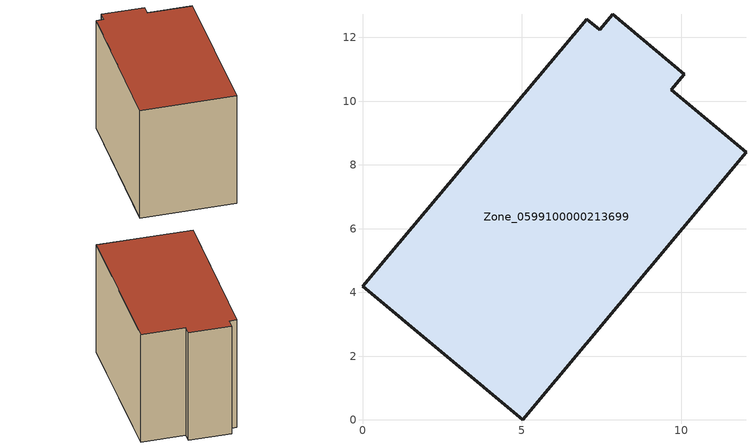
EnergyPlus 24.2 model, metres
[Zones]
Zone_0599100000213699
 floor ground (C_G): 5.03,0 0,4.19 7.04,12.57 7.44,12.24 7.85,12.73 10.09,10.84 9.69,10.36 12.03,8.39 z0
 wall outside (C_F): 7.44,12.24 7.04,12.57 0,4.19 5.03,0 12.03,8.39 9.69,10.36 10.09,10.84 7.85,12.73 7.44,12.24 z0:8.41
 roof outside (C_R): 10.09,10.84 7.85,12.73 7.44,12.24 7.04,12.57 0,4.19 5.03,0 12.03,8.39 9.69,10.36 z8.41
[BUILDING]
Pand.0599100000213699: North Axis=0; Terrain=City; Loads Convergence Tolerance Value=0.04; Temperature Convergence Tolerance Value=0.4; Solar Distribution=FullExterior; Maximum Number of Warmup Days=25; Minimum Number of Warmup Days=1
[Site:Location]
Rotterdam.The.Hague.AP_ZH_NLD Design_Conditions: Latitude=51.96; Longitude=4.45; Time Zone=1; Elevation=-4.5
[SITE:GROUNDTEMPERATURE:BUILDINGSURFACE]
18, 18, 18, 18, 18, 18, 18, 18, 18, 18, 18, 18
[MATERIAL] Thermal Absorptance=0.9; Solar Absorptance=0.7; Visible Absorptance=0.7
Name | Roughness | Thickness | Conductivity | Density | Specific Heat
G.TI.1946-1964 | MediumSmooth | 0.15 | 1 | 540 | 1210
F.TI.1946-1964 | Rough | 0.3 | 0.857143 | 1920 | 840
R.TI.1946-1964 | MediumRough | 0.2 | 0.277778 | 1500 | 1000
[CONSTRUCTION]
C_G: G.TI.1946-1964
C_F: F.TI.1946-1964
C_R: R.TI.1946-1964
[ZONE]
Zone_0599100000213699: Type=1; Multiplier=1; Ceiling Height=Autocalculate; Volume=Autocalculate; Floor Area=autocalculate; Part of Total Floor Area=Yes
[ZONEINFILTRATION:DESIGNFLOWRATE]
Infil_Zone_0599100000213699: Zone or ZoneList or Space or SpaceList=Zone_0599100000213699; Schedule=AlwaysOn; Design Flow Rate Calculation Method=Flow/Area; Flow Rate per Floor Area=0.003; Constant Term Coefficient=1; Temperature Term Coefficient=0; Velocity Term Coefficient=0; Velocity Squared Term Coefficient=0
[HVACTEMPLATE:ZONE:IDEALLOADSAIRSYSTEM]
Zone_0599100000213699: Maximum Heating Supply Air Temperature=50; Minimum Cooling Supply Air Temperature=13; Maximum Heating Supply Air Humidity Ratio=0.0156; Minimum Cooling Supply Air Humidity Ratio=0.0077; Heating Limit=NoLimit; Cooling Limit=NoLimit; Dehumidification Control Type=ConstantSensibleHeatRatio; Cooling Sensible Heat Ratio=0.7; Dehumidification Setpoint=60; Humidification Control Type=None; Humidification Setpoint=30; Outdoor Air Method=None; Outdoor Air Flow Rate per Person=0.00944; Outdoor Air Flow Rate per Zone Floor Area=0; Outdoor Air Flow Rate per Zone=0; Demand Controlled Ventilation Type=None; Outdoor Air Economizer Type=NoEconomizer; Heat Recovery Type=None; Sensible Heat Recovery Effectiveness=0.7; Latent Heat Recovery Effectiveness=0.65
[ZONECONTROL:THERMOSTAT]
ThermostatControl_Zone_0599100000213699: Zone or ZoneList=Zone_0599100000213699; Control Type Schedule=DualSetpointControlType; Control 1=Thermostat_Zone_0599100000213699; Temperature Difference Between Cutout And Setpoint=0
[THERMOSTATSETPOINT:DUALSETPOINT]
Thermostat_Zone_0599100000213699: Heating Setpoint Temperature Schedule=HeatingSetpoint_Zone_0599100000213699; Cooling Setpoint Temperature Schedule=CoolingSetpoint_Zone_0599100000213699
[SCHEDULE:COMPACT]
HeatingSetpoint_Zone_0599100000213699: Through: 12/31, For: AllDays, Until: 24:00, 21
CoolingSetpoint_Zone_0599100000213699: Through: 12/31, For: AllDays, Until: 24:00, 24
DualSetpointControlType: Through: 12/31, For: AllDays, Until: 24:00, 4
AlwaysOn: Through: 12/31, For: AllDays, Until: 24:00, 1
